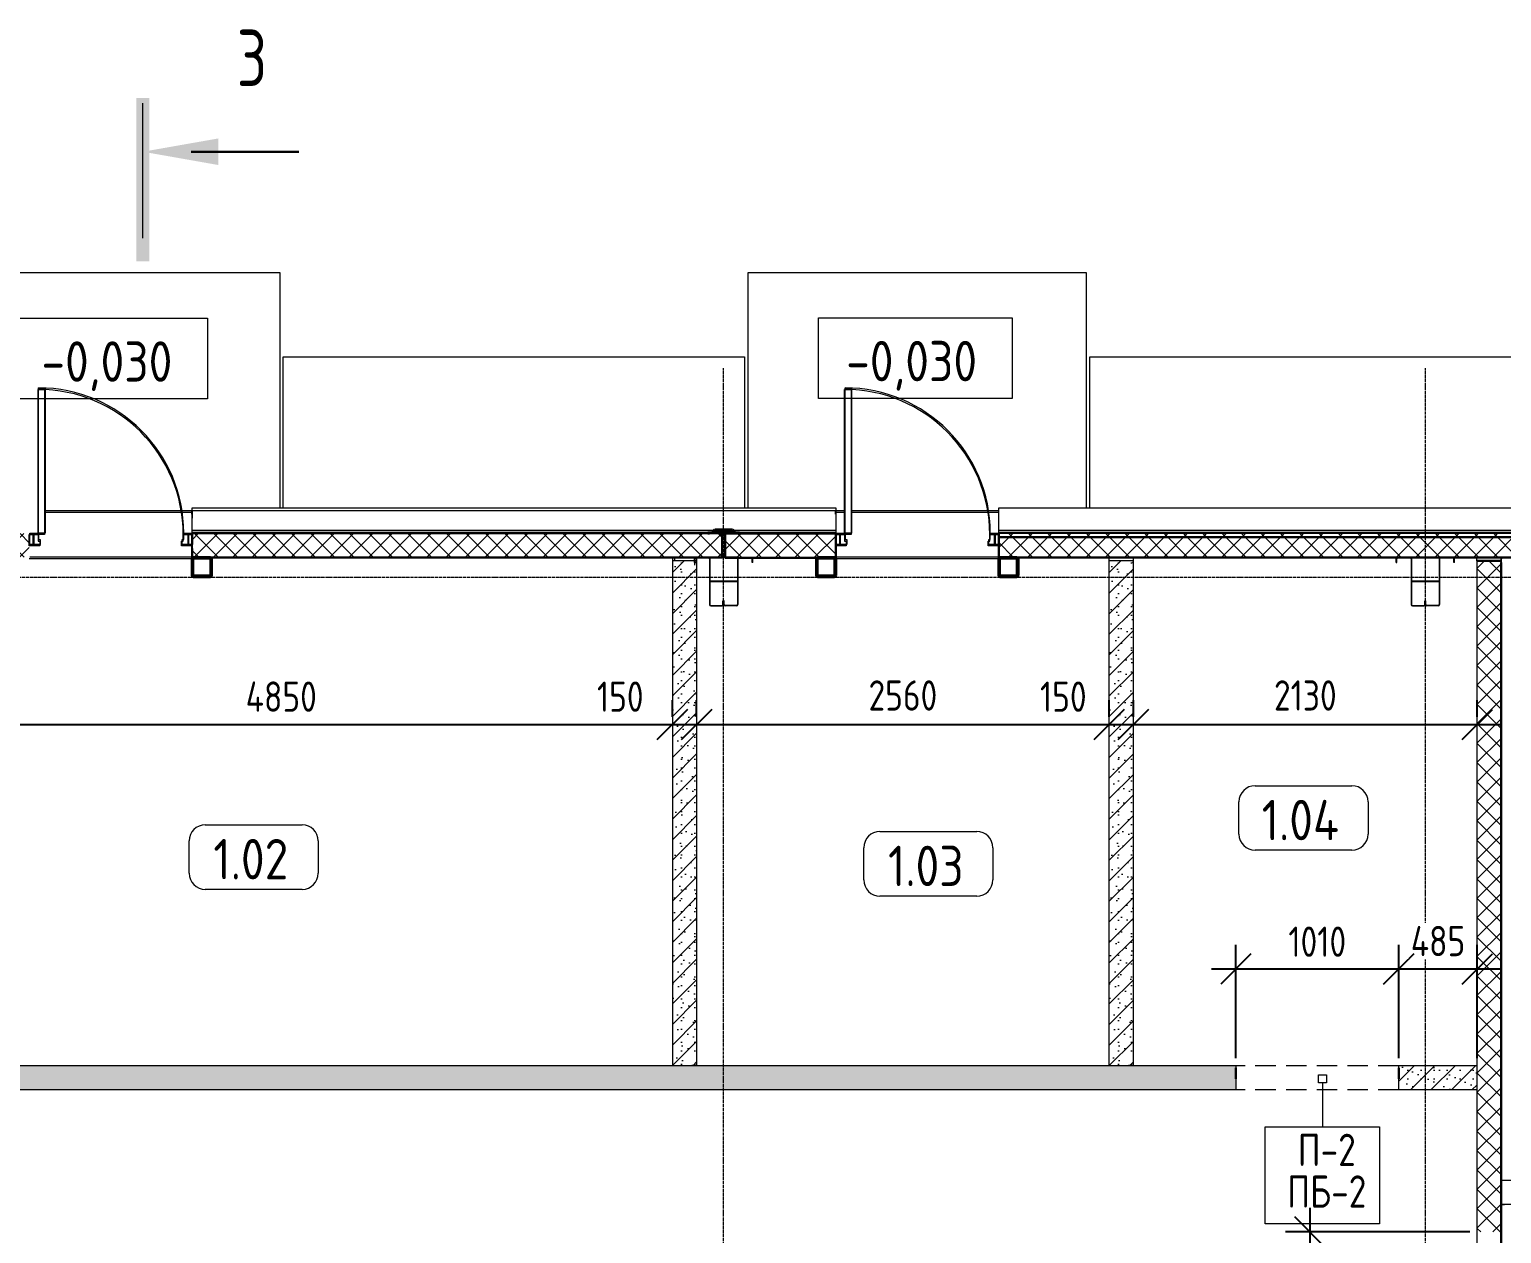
# Model space of a CAD drawing. Header units: millimetres. Extents: x -3689 to 3021565, y -698052 to -604547.
# Drawn here: x 2681793 to 2690919, y -639550 to -632089 of the extents above; entities that cross this region are included whole.
import ezdxf

# ---------------------------------------------------------------- set-up
doc = ezdxf.new("R2010")
doc.units = ezdxf.units.MM
doc.header["$PDMODE"] = 35
for name, pattern in [('_ШПТ__20_т__2_5__Линия сетки', [25, 20, -2.5, 0, -2.5]), ('CENTER', [50.8, 31.75, -6.35, 6.35, -6.35]), ('невидимаяX2', [19.05, 12.7, -6.35])]:
    doc.linetypes.add(name, pattern=pattern)
doc.layers.get('0').update_dxf_attribs({"lineweight": 0})
doc.layers.get('Defpoints').update_dxf_attribs({"color": 4})
for name, color, linetype in [('_1-1_ Внутренние стены', 7, 'Continuous'), ('_4-3_ маркировка на кладочных планах АР', 7, 'Continuous'), ('фундаменты кж', 7, 'Continuous')]:
    doc.layers.add(name, color=color, linetype=linetype)
doc.layers.add('Вспомогательные', color=6, linetype='Continuous', plot=False)
for name, color, linetype, lineweight in [('Высотные отметки', 7, 'Continuous', 9), ('Марки помещений', 7, 'Continuous', 20), ('Обобщенные модели', 7, 'Continuous', 18), ('ОСИ', 251, 'CENTER', 18), ('Перекрытия', 7, 'Continuous', 18), ('Размерные', 45, 'Continuous', 15), ('Размеры', 82, 'Continuous', 9), ('Разрезы', 7, 'Continuous', 9), ('Стены', 7, 'Continuous', 18), ('Стены разрез', 7, 'Continuous', 30), ('Стены штриховка', 7, 'Continuous', 30), ('Типовые аннотации', 7, 'Continuous', 18)]:
    doc.layers.add(name, color=color, linetype=linetype, lineweight=lineweight)
for name, color, linetype, lineweight, true_color in [('Двери', 7, 'Continuous', 9, 0x804000), ('Каркас_Импост', 7, 'Continuous', 9, 0x804000), ('Монтажный зазор', 7, 'Continuous', 9, 0x804000), ('Несущие колонны', 7, 'Continuous', 18, 0x800040), ('Панель', 7, 'Continuous', 9, 0x804000)]:
    doc.layers.add(name, color=color, linetype=linetype, lineweight=lineweight, true_color=true_color)
doc.styles.add('GOST Common_1', font='GOST_Common.ttf', dxfattribs={"width": 0.9, "height": 210})
doc.styles.add('GOST Common_2', font='GOST_Common.ttf', dxfattribs={"width": 0.8, "height": 350})
doc.styles.add('ГОСТ 2.304', font='CS_Gost2304.shx')
doc.styles.add('стиль1', font='isocpeur.ttf')
doc.dimstyles.new('СПДС', dxfattribs={"dimscale": 100, "dimtxt": 2.5, "dimasz": 2.5, "dimexe": 2, "dimexo": 0.625, "dimgap": 1, "dimtad": 1, "dimdec": 0, "dimtxsty": 'ГОСТ 2.304', "dimblk": 'OBLIQUE', "dimblk1": 'OBLIQUE', "dimblk2": 'OBLIQUE', "dimcen": 2.5, "dimdle": 2, "dimadec": 0, "dimazin": 2, "dimtfac": 0.75, "dimtdec": 4, "dimtmove": 1, "dimatfit": 3, "dimfxl": 1, "dimtfill": 1, "dimtolj": 1, "dimarcsym": 1})
pattern_1 = [(45, (2676096.765, -647485.56), (-60.10408, 60.10408), []), (135, (2676096.765, -647485.56), (-60.10408, -60.10408), [])]

# ---------------------------------------------------------------- blocks, each defined once
blk = doc.blocks.new('243_КолоннаНесущая_Труба_ГОСТ 30245-2003 - 120x120x5-V6-_О__L1_0_000_')
at = {"layer": 'Несущие колонны', "color": 7, "lineweight": 40}
for p, q in [((-60, 51), (-60, -51)), ((-55, -51), (-55, 51)), ((51, 60), (-51, 60)), ((-51, 55), (51, 55)), ((55, 51), (55, -51)), ((60, -51), (60, 51)), ((51, -55), (-51, -55)), ((-51, -60), (51, -60))]:
    blk.add_line(p, q, dxfattribs=at)
for centre, radius, start, end in [((-51, 51), 9, 90, 180), ((-51, 51), 4, 90, 180), ((51, 51), 9, 0, 90), ((51, 51), 4, 0, 90), ((-51, -51), 9, 180, 270), ((-51, -51), 4, 180, 270), ((51, -51), 4, 270, 0), ((51, -51), 9, 270, 360)]:
    blk.add_arc(centre, radius, start, end, dxfattribs=at)
blk = doc.blocks.new('190_ФЭ_Цоколь_Типовой - ФЭ-Ц1_140х80-1287199-_О__L1_0_000_')
at = {"layer": 'Обобщенные модели'}
for p, q in [((11705, 12433.1), (33695, 12433.1)), ((11705, 12415), (11705, 12433.1)), ((11705, 12294.9), (11705, 12415)), ((11705, 12294.9), (14945, 12294.9)), ((11705, 12280.6), (11705, 12294.9)), ((11705, 12280.6), (14930.8, 12280.6)), ((11705, 12277.7), (11705, 12280.6)), ((11705, 12277.7), (14902.3, 12277.7)), ((11705, 12275.1), (11705, 12277.7)), ((11705, 12275.1), (14902.1, 12275.1))]:
    blk.add_line(p, q, dxfattribs=at)
blk = doc.blocks.new('190_ФЭ_Цоколь_Типовой - ФЭ-Ц1_140х80-1287549-_О__L1_0_000_')
at = {"layer": 'Обобщенные модели'}
for p, q in [((6705, 12433.1), (10695, 12433.1)), ((6705, 12415), (6705, 12433.1)), ((10695, 12433.1), (10695, 12415)), ((6705, 12294.9), (6705, 12393.7)), ((10695, 12393.7), (10695, 12294.9)), ((6705, 12294.9), (9945, 12294.9)), ((6705, 12280.6), (6705, 12294.9)), ((6705, 12280.6), (9930.8, 12280.6)), ((6705, 12277.7), (6705, 12280.6)), ((6705, 12277.7), (9902.3, 12277.7)), ((6705, 12275.1), (6705, 12277.7)), ((6705, 12275.1), (9902.1, 12275.1)), ((9912, 12275.1), (10088, 12275.1)), ((9929.1, 12277.7), (10070.9, 12277.7)), ((9932, 12280.6), (10068, 12280.6)), ((10055, 12294.9), (10695, 12294.9)), ((10069.2, 12280.6), (10695, 12280.6)), ((10097.7, 12277.7), (10695, 12277.7)), ((10097.9, 12275.1), (10695, 12275.1)), ((10695, 12294.9), (10695, 12280.6)), ((10695, 12280.6), (10695, 12277.7)), ((10695, 12277.7), (10695, 12275.1))]:
    blk.add_line(p, q, dxfattribs=at)
blk = doc.blocks.new('190_ФЭ_Стена_Стык вертикальный - ФЭ-C1_110-V12-_О__L1_0_000_')
at = {"layer": 'Обобщенные модели', "lineweight": 9}
h = blk.add_hatch(dxfattribs=at)
h.set_pattern_fill('FP_7', color=256, style=0, pattern_type=2)
h.set_pattern_definition([(45, (0, 0), (-106.066, 106.066), [])])
h.paths.add_polyline_path([(10097, 12277), (10098, 12278), (10072, 12278), (10055, 12295), (9945, 12295), (9928, 12278), (9928.4, 12277), (9945.4, 12294), (10054.6, 12294), (10071.6, 12277)], flags=0)
at = {"layer": 'Обобщенные модели', "lineweight": 40}
for p, q in [((9928, 12278), (9902, 12278)), ((9902, 12278), (9902, 12275)), ((9902, 12275), (9912, 12275)), ((9903, 12276), (9903, 12277)), ((9903, 12277), (9928.4, 12277)), ((9912, 12276), (9903, 12276)), ((9912, 12275), (9912, 12276)), ((9945, 12295), (9928, 12278)), ((9928.4, 12277), (9945.4, 12294)), ((10055, 12295), (9945, 12295)), ((9945.4, 12294), (10054.6, 12294)), ((10054.6, 12294), (10071.6, 12277)), ((10072, 12278), (10055, 12295)), ((10071.6, 12277), (10097, 12277)), ((10098, 12278), (10072, 12278)), ((10097, 12276), (10088, 12276)), ((10088, 12276), (10088, 12275)), ((10088, 12275), (10098, 12275)), ((10097, 12277), (10097, 12276)), ((10098, 12275), (10098, 12278))]:
    blk.add_line(p, q, dxfattribs=at)
blk = doc.blocks.new('Разрез - Номер вида сзади_3_5 мм-64069-_О__L1_0_000_')
at = {"layer": 'Разрезы'}
for points in [[(9.798, 0.404), (9.798, -0.394), (-0.333, -0.394), (-0.333, 0.404)], [(2.176, -4.675), (3, 0), (3.824, -4.675)]]:
    blk.add_hatch(color=256, dxfattribs=at).paths.add_polyline_path(points, flags=0)
at = {"layer": 'Разрезы', "lineweight": 30}
blk.add_line((3, -3), (3, -9.663), dxfattribs=at)
blk = doc.blocks.new('050_Марка_Помещение_ОдноЗначение - Номер в прямоугольнике-676399-_О__L1_0_000_')
at = {"layer": 'Типовые аннотации', "lineweight": 9}
for p, q in [((-3, 2), (3, 2)), ((-4, -1), (-4, 1)), ((4, 1), (4, -1)), ((3, -2), (-3, -2))]:
    blk.add_line(p, q, dxfattribs=at)
for centre, start, end in [((-3, 1), 90, 180), ((3, 1), 360, 90), ((-3, -1), 180, 270), ((3, -1), 270, 0)]:
    blk.add_arc(centre, 1, start, end, dxfattribs=at)
blk = doc.blocks.new('Высотные отметки - Рамка-5093-_О__L1_0_000_')
at = {"layer": 'Типовые аннотации', "lineweight": 9}
for p, q in [((-6, 0), (-6, 5)), ((-6, 5), (6, 5)), ((6, 5), (6, 0)), ((6, 0), (-6, 0))]:
    blk.add_line(p, q, dxfattribs=at)
blk = doc.blocks.new('к3')
at = {"color": 0, "linetype": 'ByBlock', "lineweight": -2, "ltscale": 200}
for p, q in [((4147417.8, 542805.7), (4147417.8, 542828.2)), ((4147420.8, 542805.7), (4147420.8, 542828.2)), ((4147425.8, 542836.2), (4147504.8, 542836.2)), ((4147425.8, 542833.2), (4147504.8, 542833.2)), ((4147509.8, 542828.2), (4147509.8, 542544.2)), ((4147512.8, 542828.2), (4147512.8, 542544.2)), ((4147682.8, 542828.2), (4147682.8, 542544.2)), ((4147685.8, 542828.2), (4147685.8, 542544.2)), ((4147769.8, 542836.2), (4147690.8, 542836.2)), ((4147769.8, 542833.2), (4147690.8, 542833.2)), ((4147774.8, 542805.7), (4147774.8, 542828.2)), ((4147777.8, 542805.7), (4147777.8, 542828.2)), ((4147417.8, 542805.7), (4147420.8, 542805.7)), ((4147777.8, 542805.7), (4147774.8, 542805.7)), ((4147517.8, 542539.2), (4147588.8, 542539.2)), ((4147593.8, 542544.2), (4147593.8, 542566.7)), ((4147593.8, 542566.7), (4147596.8, 542566.7)), ((4147596.8, 542544.2), (4147596.8, 542566.7)), ((4147598.8, 542544.2), (4147598.8, 542566.7)), ((4147601.8, 542566.7), (4147598.8, 542566.7)), ((4147601.8, 542544.2), (4147601.8, 542566.7)), ((4147677.8, 542539.2), (4147606.8, 542539.2)), ((4147517.8, 542536.2), (4147588.8, 542536.2)), ((4147677.8, 542536.2), (4147606.8, 542536.2))]:
    blk.add_line(p, q, dxfattribs=at)
for centre, radius, start, end in [((4147425.8, 542828.2), 8, 90, 180), ((4147425.8, 542828.2), 5, 90, 180), ((4147504.8, 542828.2), 8, 0, 90), ((4147504.8, 542828.2), 5, 0, 90), ((4147690.8, 542828.2), 8, 90, 180), ((4147690.8, 542828.2), 5, 90, 180), ((4147769.8, 542828.2), 8, 0, 90), ((4147769.8, 542828.2), 5, 0, 90), ((4147517.8, 542544.2), 8, 180, 270), ((4147517.8, 542544.2), 5, 180, 270), ((4147588.8, 542544.2), 8, 270, 0), ((4147588.8, 542544.2), 5, 270, 0), ((4147606.8, 542544.2), 8, 180, 270), ((4147606.8, 542544.2), 5, 180, 270), ((4147677.8, 542544.2), 5, 270, 0), ((4147677.8, 542544.2), 8, 270, 0)]:
    blk.add_arc(centre, radius, start, end, dxfattribs=at)
at = {"layer": 'Вспомогательные', "color": 0, "ltscale": 10}
for p, q in [((4147690.3, 542836.2), (4147505.3, 542836.2)), ((4147682.8, 542686.2), (4147512.8, 542686.2))]:
    blk.add_line(p, q, dxfattribs=at)
blk = doc.blocks.new('к1')
at = {"color": 0, "linetype": 'ByBlock', "lineweight": -2, "ltscale": 200}
for p, q in [((4142417.8, 542805.7), (4142417.8, 542828.2)), ((4142420.8, 542805.7), (4142420.8, 542828.2)), ((4142425.8, 542836.2), (4142504.8, 542836.2)), ((4142425.8, 542833.2), (4142504.8, 542833.2)), ((4142509.8, 542828.2), (4142509.8, 542544.2)), ((4142512.8, 542828.2), (4142512.8, 542544.2)), ((4142682.8, 542828.2), (4142682.8, 542544.2)), ((4142685.8, 542828.2), (4142685.8, 542544.2)), ((4142769.8, 542836.2), (4142690.8, 542836.2)), ((4142769.8, 542833.2), (4142690.8, 542833.2)), ((4142774.8, 542805.7), (4142774.8, 542828.2)), ((4142777.8, 542805.7), (4142777.8, 542828.2)), ((4142417.8, 542805.7), (4142420.8, 542805.7)), ((4142777.8, 542805.7), (4142774.8, 542805.7)), ((4142517.8, 542539.2), (4142588.8, 542539.2)), ((4142593.8, 542544.2), (4142593.8, 542566.7)), ((4142593.8, 542566.7), (4142596.8, 542566.7)), ((4142596.8, 542544.2), (4142596.8, 542566.7)), ((4142598.8, 542544.2), (4142598.8, 542566.7)), ((4142601.8, 542566.7), (4142598.8, 542566.7)), ((4142601.8, 542544.2), (4142601.8, 542566.7)), ((4142677.8, 542539.2), (4142606.8, 542539.2)), ((4142517.8, 542536.2), (4142588.8, 542536.2)), ((4142677.8, 542536.2), (4142606.8, 542536.2))]:
    blk.add_line(p, q, dxfattribs=at)
for centre, radius, start, end in [((4142425.8, 542828.2), 8, 90, 180), ((4142425.8, 542828.2), 5, 90, 180), ((4142504.8, 542828.2), 8, 0, 90), ((4142504.8, 542828.2), 5, 0, 90), ((4142690.8, 542828.2), 8, 90, 180), ((4142690.8, 542828.2), 5, 90, 180), ((4142769.8, 542828.2), 8, 0, 90), ((4142769.8, 542828.2), 5, 0, 90), ((4142517.8, 542544.2), 8, 180, 270), ((4142517.8, 542544.2), 5, 180, 270), ((4142588.8, 542544.2), 8, 270, 0), ((4142588.8, 542544.2), 5, 270, 0), ((4142606.8, 542544.2), 8, 180, 270), ((4142606.8, 542544.2), 5, 180, 270), ((4142677.8, 542544.2), 5, 270, 0), ((4142677.8, 542544.2), 8, 270, 0)]:
    blk.add_arc(centre, radius, start, end, dxfattribs=at)
at = {"layer": 'Вспомогательные', "color": 0, "ltscale": 10}
for p, q in [((4142690.3, 542836.2), (4142505.3, 542836.2)), ((4142682.8, 542686.2), (4142512.8, 542686.2))]:
    blk.add_line(p, q, dxfattribs=at)
blk = doc.blocks.new('101_Дверь_Однопольная_Стальная_Высота_Полотна_ГОСТ 31173-2016 - ДСН_Оп_2080-960_Г_Пр_Прг_Псп-1348100-_О__L1_0_000_')
at = {"layer": 'Каркас_Импост', "color": 7}
for p, q in [((-480, 75), (-450, 75)), ((-480, 5), (-480, 75)), ((-440, 5), (-480, 5)), ((-450, 75), (-450, 35)), ((-450, 35), (-440, 35)), ((-440, 35), (-440, 5)), ((440, 35), (450, 35)), ((440, 5), (440, 35)), ((480, 5), (440, 5)), ((450, 75), (480, 75)), ((450, 35), (450, 75)), ((480, 75), (480, 5))]:
    blk.add_line(p, q, dxfattribs=at)
at = {"layer": 'Монтажный зазор', "color": 7}
for p, q in [((-505, 75), (-480, 75)), ((-505, 5), (-505, 75)), ((-480, 5), (-505, 5)), ((-480, 75), (-480, 5)), ((480, 75), (505, 75)), ((480, 5), (480, 75)), ((505, 5), (480, 5)), ((505, 75), (505, 5))]:
    blk.add_line(p, q, dxfattribs=at)
at = {"layer": 'Панель', "color": 7, "lineweight": 18}
for p, q in [((-450, 75), (-450, 975)), ((-450, 975), (-410, 975)), ((-410, 975), (-410, 75)), ((-410, 75), (-450, 75))]:
    blk.add_line(p, q, dxfattribs=at)
at = {"layer": 'Панель', "color": 7}
blk.add_arc((-450, 75), 900, 0, 90, dxfattribs=at)
blk = doc.blocks.new('_Oblique')
at = {"color": 0, "linetype": 'ByBlock', "lineweight": -2}
blk.add_line((-0.5, -0.5), (0.5, 0.5), dxfattribs=at)
blk = doc.blocks.new('*D376')
at = {"layer": 'Defpoints', "color": 0, "ltscale": 75, "transparency": 16777216}
for p in [(2680929.3, -636396), (2685779.3, -636396), (2685779.3, -636396)]:
    blk.add_point(p, dxfattribs=at)
at = {"layer": 'Размеры', "color": 0, "lineweight": -2, "ltscale": 75, "transparency": 16777216}
for p, q in [((2680929.3, -636349.1), (2680929.3, -636246)), ((2685779.3, -636349.1), (2685779.3, -636246)), ((2680779.3, -636396), (2685929.3, -636396))]:
    blk.add_line(p, q, dxfattribs=at)
at = {"layer": 'Размеры', "color": 0, "lineweight": -2, "ltscale": 75, "transparency": 16777216, "xscale": 187.5, "yscale": 187.5, "zscale": 187.5, "rotation": 180}
blk.add_blockref('_Oblique', (2680929.3, -636396), dxfattribs=at)
at = {"layer": 'Размеры', "color": 0, "lineweight": -2, "ltscale": 75, "transparency": 16777216, "xscale": 187.5, "yscale": 187.5, "zscale": 187.5}
blk.add_blockref('_Oblique', (2685779.3, -636396), dxfattribs=at)
at = {"layer": 'Размеры', "color": 0, "ltscale": 75, "transparency": 16777216, "insert": (2683354.3, -636223.3), "char_height": 187.5, "attachment_point": 5, "style": 'ГОСТ 2.304', "bg_fill": 3, "box_fill_scale": 1.1, "bg_fill_color": 256, "bg_fill_true_color": 13158600, "bg_fill_transparency": 0}
blk.add_mtext('\\A1;4850', dxfattribs=at)
blk = doc.blocks.new('*D377')
at = {"layer": 'Defpoints', "color": 0, "ltscale": 75, "transparency": 16777216}
for p in [(2685779.3, -636396), (2685929.3, -636396), (2685929.3, -636396)]:
    blk.add_point(p, dxfattribs=at)
at = {"layer": 'Размеры', "color": 0, "lineweight": -2, "ltscale": 75, "transparency": 16777216}
for p, q in [((2685779.3, -636349.1), (2685779.3, -636246)), ((2685929.3, -636349.1), (2685929.3, -636246)), ((2685629.3, -636396), (2686079.3, -636396))]:
    blk.add_line(p, q, dxfattribs=at)
at = {"layer": 'Размеры', "color": 0, "lineweight": -2, "ltscale": 75, "transparency": 16777216, "xscale": 187.5, "yscale": 187.5, "zscale": 187.5, "rotation": 180}
blk.add_blockref('_Oblique', (2685779.3, -636396), dxfattribs=at)
at = {"layer": 'Размеры', "color": 0, "lineweight": -2, "ltscale": 75, "transparency": 16777216, "xscale": 187.5, "yscale": 187.5, "zscale": 187.5}
blk.add_blockref('_Oblique', (2685929.3, -636396), dxfattribs=at)
at = {"layer": 'Размеры', "color": 0, "ltscale": 75, "transparency": 16777216, "insert": (2685455.9, -636223.3), "char_height": 187.5, "attachment_point": 5, "style": 'ГОСТ 2.304', "bg_fill": 3, "box_fill_scale": 1.1, "bg_fill_color": 256, "bg_fill_true_color": 13158600, "bg_fill_transparency": 0}
blk.add_mtext('\\A1;150', dxfattribs=at)
blk = doc.blocks.new('*D378')
at = {"layer": 'Defpoints', "color": 0, "ltscale": 75, "transparency": 16777216}
for p in [(2685929.3, -636396), (2688486.8, -636396), (2688486.8, -636396)]:
    blk.add_point(p, dxfattribs=at)
at = {"layer": 'Размеры', "color": 0, "lineweight": -2, "ltscale": 75, "transparency": 16777216}
for p, q in [((2685929.3, -636349.1), (2685929.3, -636246)), ((2688486.8, -636349.1), (2688486.8, -636246)), ((2685779.3, -636396), (2688636.8, -636396))]:
    blk.add_line(p, q, dxfattribs=at)
at = {"layer": 'Размеры', "color": 0, "lineweight": -2, "ltscale": 75, "transparency": 16777216, "xscale": 187.5, "yscale": 187.5, "zscale": 187.5, "rotation": 180}
blk.add_blockref('_Oblique', (2685929.3, -636396), dxfattribs=at)
at = {"layer": 'Размеры', "color": 0, "lineweight": -2, "ltscale": 75, "transparency": 16777216, "xscale": 187.5, "yscale": 187.5, "zscale": 187.5}
blk.add_blockref('_Oblique', (2688486.8, -636396), dxfattribs=at)
at = {"layer": 'Размеры', "color": 0, "ltscale": 75, "transparency": 16777216, "insert": (2687208, -636216.1), "char_height": 187.5, "attachment_point": 5, "style": 'ГОСТ 2.304', "bg_fill": 3, "box_fill_scale": 1.1, "bg_fill_color": 256, "bg_fill_true_color": 13158600, "bg_fill_transparency": 0}
blk.add_mtext('\\A1;2560', dxfattribs=at)
blk = doc.blocks.new('*D379')
at = {"layer": 'Defpoints', "color": 0, "ltscale": 75, "transparency": 16777216}
for p in [(2688486.8, -636396), (2688636.8, -636396), (2688636.8, -636396)]:
    blk.add_point(p, dxfattribs=at)
at = {"layer": 'Размеры', "color": 0, "lineweight": -2, "ltscale": 75, "transparency": 16777216}
for p, q in [((2688486.8, -636349.1), (2688486.8, -636246)), ((2688636.8, -636349.1), (2688636.8, -636246)), ((2688336.8, -636396), (2688786.8, -636396))]:
    blk.add_line(p, q, dxfattribs=at)
at = {"layer": 'Размеры', "color": 0, "lineweight": -2, "ltscale": 75, "transparency": 16777216, "xscale": 187.5, "yscale": 187.5, "zscale": 187.5}
blk.add_blockref('_Oblique', (2688636.8, -636396), dxfattribs=at)
at = {"layer": 'Размеры', "color": 0, "ltscale": 75, "transparency": 16777216, "insert": (2688202.4, -636223.3), "char_height": 187.5, "attachment_point": 5, "style": 'ГОСТ 2.304', "bg_fill": 3, "box_fill_scale": 1.1, "bg_fill_color": 256, "bg_fill_true_color": 13158600, "bg_fill_transparency": 0}
blk.add_mtext('\\A1;150', dxfattribs=at)
at = {"layer": 'Размеры', "color": 0, "lineweight": -2, "ltscale": 75, "transparency": 16777216, "xscale": 187.5, "yscale": 187.5, "zscale": 187.5, "rotation": 180}
blk.add_blockref('_Oblique', (2688486.8, -636396), dxfattribs=at)
blk = doc.blocks.new('*D380')
at = {"layer": 'Defpoints', "color": 0, "ltscale": 75, "transparency": 16777216}
for p in [(2688636.8, -636396), (2690768.8, -636396), (2690768.8, -636396)]:
    blk.add_point(p, dxfattribs=at)
at = {"layer": 'Размеры', "color": 0, "lineweight": -2, "ltscale": 75, "transparency": 16777216}
for p, q in [((2688636.8, -636349.1), (2688636.8, -636246)), ((2690768.8, -636349.1), (2690768.8, -636246)), ((2688486.8, -636396), (2690918.8, -636396))]:
    blk.add_line(p, q, dxfattribs=at)
at = {"layer": 'Размеры', "color": 0, "lineweight": -2, "ltscale": 75, "transparency": 16777216, "xscale": 187.5, "yscale": 187.5, "zscale": 187.5, "rotation": 180}
blk.add_blockref('_Oblique', (2688636.8, -636396), dxfattribs=at)
at = {"layer": 'Размеры', "color": 0, "lineweight": -2, "ltscale": 75, "transparency": 16777216, "xscale": 187.5, "yscale": 187.5, "zscale": 187.5}
blk.add_blockref('_Oblique', (2690768.8, -636396), dxfattribs=at)
at = {"layer": 'Размеры', "color": 0, "ltscale": 75, "transparency": 16777216, "insert": (2689702.8, -636216.1), "char_height": 187.5, "attachment_point": 5, "style": 'ГОСТ 2.304', "bg_fill": 3, "box_fill_scale": 1.1, "bg_fill_color": 256, "bg_fill_true_color": 13158600, "bg_fill_transparency": 0}
blk.add_mtext('\\A1;2130', dxfattribs=at)
blk = doc.blocks.new('*D383')
at = {"layer": 'Defpoints', "color": 0, "ltscale": 75, "transparency": 16777216}
for p in [(2690281.8, -637910.4), (2689271.8, -638510.6), (2690281.8, -638510.6)]:
    blk.add_point(p, dxfattribs=at)
at = {"layer": 'Размеры', "color": 0, "lineweight": -2, "ltscale": 75, "transparency": 16777216}
for p, q in [((2689271.8, -638463.7), (2689271.8, -637760.4)), ((2690281.8, -638463.7), (2690281.8, -637760.4)), ((2689121.8, -637910.4), (2690431.8, -637910.4))]:
    blk.add_line(p, q, dxfattribs=at)
at = {"layer": 'Размеры', "color": 0, "lineweight": -2, "ltscale": 75, "transparency": 16777216, "xscale": 187.5, "yscale": 187.5, "zscale": 187.5, "rotation": 180}
blk.add_blockref('_Oblique', (2689271.8, -637910.4), dxfattribs=at)
at = {"layer": 'Размеры', "color": 0, "lineweight": -2, "ltscale": 75, "transparency": 16777216, "xscale": 187.5, "yscale": 187.5, "zscale": 187.5}
blk.add_blockref('_Oblique', (2690281.8, -637910.4), dxfattribs=at)
at = {"layer": 'Размеры', "color": 0, "ltscale": 75, "transparency": 16777216, "insert": (2689776.8, -637741.7), "char_height": 187.5, "attachment_point": 5, "style": 'ГОСТ 2.304', "bg_fill": 3, "box_fill_scale": 1.1, "bg_fill_color": 256, "bg_fill_true_color": 13158600, "bg_fill_transparency": 0}
blk.add_mtext('\\A1;1010', dxfattribs=at)
blk = doc.blocks.new('*D384')
at = {"layer": 'Defpoints', "color": 0, "ltscale": 75, "transparency": 16777216}
for p in [(2690768.8, -637910.4), (2690281.8, -638510.6), (2690768.8, -638510.6)]:
    blk.add_point(p, dxfattribs=at)
at = {"layer": 'Размеры', "color": 0, "lineweight": -2, "ltscale": 75, "transparency": 16777216}
for p, q in [((2690281.8, -638463.7), (2690281.8, -637760.4)), ((2690768.8, -638463.7), (2690768.8, -637760.4)), ((2690131.8, -637910.4), (2690918.8, -637910.4))]:
    blk.add_line(p, q, dxfattribs=at)
at = {"layer": 'Размеры', "color": 0, "ltscale": 75, "transparency": 16777216, "insert": (2690525.3, -637737.8), "char_height": 187.5, "attachment_point": 5, "style": 'ГОСТ 2.304', "bg_fill": 3, "box_fill_scale": 1.1, "bg_fill_color": 256, "bg_fill_true_color": 13158600, "bg_fill_transparency": 0}
blk.add_mtext('\\A1;485', dxfattribs=at)
at = {"layer": 'Размеры', "color": 0, "lineweight": -2, "ltscale": 75, "transparency": 16777216, "xscale": 187.5, "yscale": 187.5, "zscale": 187.5, "rotation": 180}
blk.add_blockref('_Oblique', (2690281.8, -637910.4), dxfattribs=at)
at = {"layer": 'Размеры', "color": 0, "lineweight": -2, "ltscale": 75, "transparency": 16777216, "xscale": 187.5, "yscale": 187.5, "zscale": 187.5}
blk.add_blockref('_Oblique', (2690768.8, -637910.4), dxfattribs=at)
blk = doc.blocks.new('*D432')
at = {"layer": 'Defpoints', "color": 0, "ltscale": 75, "transparency": 16777216}
for p in [(2690768.8, -639540.3), (2689730.7, -640850.3), (2690769.8, -640850.3)]:
    blk.add_point(p, dxfattribs=at)
at = {"layer": 'Размеры', "color": 0, "lineweight": -2, "ltscale": 75, "transparency": 16777216}
for p, q in [((2689730.7, -639390.3), (2689730.7, -641000.3)), ((2690721.9, -639540.3), (2689580.7, -639540.3)), ((2690722.9, -640850.3), (2689580.7, -640850.3))]:
    blk.add_line(p, q, dxfattribs=at)
at = {"layer": 'Размеры', "color": 0, "lineweight": -2, "ltscale": 75, "transparency": 16777216, "xscale": 187.5, "yscale": 187.5, "zscale": 187.5}
for p, rotation in [((2689730.7, -639540.3), 90), ((2689730.7, -640850.3), 270)]:
    blk.add_blockref('_Oblique', p, dxfattribs=dict(at, rotation=rotation))
at = {"layer": 'Размеры', "color": 0, "ltscale": 75, "transparency": 16777216, "insert": (2689558.1, -640195.3), "char_height": 187.5, "attachment_point": 5, "rotation": 90, "style": 'ГОСТ 2.304', "bg_fill": 3, "box_fill_scale": 1.1, "bg_fill_color": 256, "bg_fill_true_color": 13158600, "bg_fill_transparency": 0}
blk.add_mtext('\\A1;1310', dxfattribs=at)

msp = doc.modelspace()

# ---------------------------------------------------------------- hatches: boundary and pattern name
at = {"layer": 'Стены штриховка', "lineweight": 9}
h = msp.add_hatch(dxfattribs=at)
h.set_pattern_fill('FP_5', color=256, style=0, pattern_type=2)
h.set_pattern_definition(pattern_1)
h.paths.add_polyline_path([(2686086.7647, -635358.5597), (2686086.7647, -635212.5597), (2682801.7647, -635212.5597), (2682801.7647, -635358.5597), (2685376.8814, -635358.5597)], flags=0)
h.paths.add_polyline_path([(2681791.7647, -635358.5597), (2681791.7647, -635212.5597), (2681106.7647, -635212.5597), (2681106.7647, -635358.5597), (2681241.5117, -635358.5597)], flags=0)
h = msp.add_hatch(dxfattribs=at)
h.set_pattern_fill('FP_5', color=256, style=0, pattern_type=2)
h.set_pattern_definition(pattern_1)
h.paths.add_polyline_path([(2691086.7647, -635358.5597), (2691086.7647, -635212.5597), (2687801.7647, -635212.5597), (2687801.7647, -635358.5597), (2690752.8619, -635358.5597)], flags=0)
h.paths.add_polyline_path([(2686617.4923, -635358.5597), (2686791.7647, -635358.5597), (2686791.7647, -635212.5597), (2686106.7647, -635212.5597), (2686106.7647, -635358.5597), (2686203.9553, -635358.5597)], flags=0)
h = msp.add_hatch(dxfattribs=at)
h.set_pattern_fill('FP_5', color=256, style=0, pattern_type=2)
h.set_pattern_definition([(45, (2676041.765, -647510.56), (-60.10408, 60.10408), []), (135, (2676041.765, -647510.56), (-60.10408, -60.10408), [])])
h.paths.add_polyline_path([(2690768.7647, -641500.5597), (2690914.7647, -641500.5597), (2690914.7647, -640970.5597), (2690768.7647, -640970.5597), (2690768.7647, -641330.2923)])
h.paths.add_polyline_path([(2690914.7647, -635382.5597), (2690768.7647, -635382.5597), (2690768.7647, -639540.3271), (2690846.4863, -639539.3091), (2690916.7647, -639540.3271)])

# ---------------------------------------------------------------- linework, layer by layer
for p, q in [((2682801.7647, -635212.5597), (2682801.7647, -635210.5597)), ((2685779.2647, -635358.5597), (2685779.2647, -638510.5597)), ((2685929.2647, -635382.5597), (2685779.2647, -635382.5597)), ((2685916.7647, -635382.5597), (2685854.2647, -635382.5597)), ((2685929.2647, -635358.5597), (2685929.2647, -638510.5597)), ((2688486.7647, -638510.5597), (2688486.7647, -635360.5597)), ((2688636.7647, -635382.5597), (2688486.7647, -635382.5597)), ((2688636.7647, -638510.5597), (2688636.7647, -635360.5597)), ((2690531.7647, -635510.5597), (2690446.7647, -635510.5597)), ((2689271.7647, -638510.5597), (2689271.7647, -638660.5597)), ((2690281.7647, -638660.5597), (2690281.7647, -638510.5597)), ((2689271.7647, -638660.5597), (2675916.7647, -638660.5597)), ((2690768.7647, -638660.5597), (2690281.7647, -638660.5597)), ((2690916.7647, -639370.3271), (2690936.7647, -639370.3271))]:
    msp.add_line(p, q)
at = {"layer": '_4-3_ маркировка на кладочных планах АР', "color": 94, "linetype": 'Continuous', "lineweight": 0}
for p, q in [((2689783.5544, -638616.172), (2689783.5544, -638566.172)), ((2689783.5544, -638566.172), (2689833.5544, -638566.172)), ((2689833.5544, -638616.172), (2689783.5544, -638616.172)), ((2689808.5544, -638616.172), (2689808.5544, -638889.8188)), ((2689833.5544, -638566.172), (2689833.5544, -638616.172)), ((2689453.8746, -638889.8188), (2690163.2341, -638889.8188)), ((2689453.8746, -639489.8188), (2689453.8746, -638889.8188)), ((2690163.2341, -638889.8188), (2690163.2341, -639489.8188)), ((2690163.2341, -639489.8188), (2689453.8746, -639489.8188))]:
    msp.add_line(p, q, dxfattribs=at)
at = {"layer": 'ОСИ', "linetype": '_ШПТ__20_т__2_5__Линия сетки'}
for p, q in [((2686096.7647, -651518.5254), (2686096.7647, -634187.5211)), ((2690446.7647, -651518.5254), (2690446.7647, -634187.5211)), ((2671454.2388, -635483.2238), (2722843.4447, -635483.2238))]:
    msp.add_line(p, q, dxfattribs=at)
at = {"layer": 'Перекрытия'}
for p, q in [((2683346.7647, -633597.5597), (2681246.7647, -633597.5597)), ((2683346.7647, -635052.4176), (2683346.7647, -633597.5597)), ((2688346.7647, -633597.5597), (2686246.7647, -633597.5597)), ((2686246.7647, -633597.5597), (2686246.7647, -635052.4176)), ((2688346.7647, -635052.4176), (2688346.7647, -633597.5597)), ((2683366.7647, -634117.5597), (2686226.7647, -634117.5597)), ((2683366.7647, -635052.4176), (2683366.7647, -634117.5597)), ((2686226.7647, -634117.5597), (2686226.7647, -635052.4176)), ((2688366.7647, -634117.5597), (2709226.7647, -634117.5597)), ((2688366.7647, -635052.4176), (2688366.7647, -634117.5597)), ((2681889.8646, -635069.8977), (2682804.8646, -635069.8977)), ((2686791.7647, -635070.5597), (2686846.7647, -635070.5597)), ((2686794.8646, -635069.8977), (2686849.8646, -635069.8977)), ((2686889.8646, -635069.8977), (2687804.8646, -635069.8977)), ((2681886.7647, -635079.5597), (2682801.7647, -635079.5597)), ((2686791.7647, -635079.5597), (2686846.7647, -635079.5597)), ((2686886.7647, -635079.5597), (2687801.7647, -635079.5597)), ((2682801.7647, -635369.5597), (2681791.7647, -635369.5597)), ((2682804.8646, -635359.8977), (2681794.8646, -635359.8977)), ((2685791.7647, -635360.5597), (2685791.7647, -635382.5597)), ((2685916.7647, -635385.5597), (2685916.7647, -635407.5597)), ((2686106.7647, -635362.5597), (2686086.7647, -635362.5597)), ((2687801.7647, -635369.5597), (2686791.7647, -635369.5597)), ((2687804.8646, -635359.8977), (2686794.8646, -635359.8977)), ((2690766.7647, -635382.5597), (2690766.7647, -635360.5597))]:
    msp.add_line(p, q, dxfattribs=at)
at = {"layer": 'Разрезы'}
msp.add_line((2682496.7647, -633381.611), (2682496.7647, -632546.7092), dxfattribs=at)
at = {"layer": 'Стены'}
for p, q in [((2682801.7647, -635070.5597), (2686791.7647, -635070.5597)), ((2682801.7647, -635095.5597), (2682801.7647, -635116.8195)), ((2686791.7647, -635095.5597), (2686791.7647, -635116.8195)), ((2686106.7647, -635212.5597), (2686086.7647, -635212.5597)), ((2689271.7647, -638510.5597), (2675936.7647, -638510.5597)), ((2690768.7647, -638510.5597), (2690281.7647, -638510.5597))]:
    msp.add_line(p, q, dxfattribs=at)
at = {"layer": 'Стены', "linetype": 'невидимаяX2', "ltscale": 10}
for p, q in [((2690281.7647, -638510.5597), (2689271.7647, -638510.5597)), ((2690281.7647, -638660.5597), (2689271.7647, -638660.5597))]:
    msp.add_line(p, q, dxfattribs=at)
at = {"layer": 'Стены', "lineweight": 18}
for p, q in [((2693516.7647, -639220.5597), (2690916.7647, -639220.5597)), ((2693516.7647, -639370.3271), (2690916.7647, -639370.3271))]:
    msp.add_line(p, q, dxfattribs=at)
at = {"layer": 'Стены разрез'}
for p, q in [((2686086.7647, -635210.5597), (2682801.7647, -635210.5597)), ((2686086.7647, -635362.5597), (2686086.7647, -635212.5597)), ((2686791.7647, -635212.5597), (2686106.7647, -635212.5597)), ((2686106.7647, -635212.5597), (2686106.7647, -635362.5597)), ((2686791.7647, -635385.5597), (2686791.7647, -635210.4884)), ((2687801.7647, -635210.4884), (2687801.7647, -635385.5597)), ((2691086.7647, -635235.5597), (2687801.7647, -635235.5597)), ((2682801.7647, -635305.5597), (2682801.7647, -635385.5597)), ((2682801.7647, -635385.5597), (2682810.7647, -635385.5597)), ((2682912.7647, -635360.5597), (2686086.7647, -635360.5597)), ((2686106.7647, -635362.5597), (2686680.7647, -635362.5597)), ((2687801.7647, -635385.5597), (2687810.7647, -635385.5597)), ((2687912.7647, -635360.5597), (2691086.7647, -635360.5597)), ((2690916.7647, -635382.5597), (2690766.7647, -635382.5597)), ((2690916.7647, -640850.3271), (2690916.7647, -635391.0597)), ((2689271.7647, -638590.5597), (2689271.7647, -638523.0597)), ((2690281.7647, -638523.0597), (2690281.7647, -638590.5597))]:
    msp.add_line(p, q, dxfattribs=at)
at = {"layer": 'Стены штриховка', "lineweight": 9}
for p, q in [((2686086.7647, -635212.5597), (2682801.7647, -635212.5597)), ((2686791.7647, -635214.5597), (2686106.7647, -635214.5597)), ((2691086.7647, -635237.5597), (2687801.7647, -635237.5597)), ((2686086.7647, -635358.5597), (2682801.7647, -635358.5597)), ((2686791.7647, -635360.5597), (2686106.7647, -635360.5597)), ((2691086.7647, -635358.5597), (2687801.7647, -635358.5597)), ((2690768.7647, -640970.5597), (2690768.7647, -635382.5597))]:
    msp.add_line(p, q, dxfattribs=at)
at = {"layer": 'фундаменты кж'}
for p, q in [((2682801.7647, -635091.8195), (2682801.7647, -635070.5597)), ((2686791.7647, -635091.8195), (2686791.7647, -635070.5597)), ((2682801.7647, -635305.5597), (2682801.7647, -635212.5597))]:
    msp.add_line(p, q, dxfattribs=at)

# ---------------------------------------------------------------- block references
at = {"layer": 'Высотные отметки', "lineweight": 20, "xscale": 99.99999999999993, "yscale": 99.99999999999993, "zscale": 99.99999999999993}
for p in [(2682296.4921, -634378.4516), (2687285.2273, -634375.7808)]:
    msp.add_blockref('Высотные отметки - Рамка-5093-_О__L1_0_000_', p, dxfattribs=at)
at = {"layer": 'Двери', "color": 8, "true_color": 0x7f7f7f}
for p in [(2682296.7647, -635294.5597), (2682299.8646, -635284.8977), (2687296.7647, -635294.5597), (2687299.8646, -635284.8977)]:
    msp.add_blockref('101_Дверь_Однопольная_Стальная_Высота_Полотна_ГОСТ 31173-2016 - ДСН_Оп_2080-960_Г_Пр_Прг_Псп-1348100-_О__L1_0_000_', p, dxfattribs=at)
at = {"layer": 'Марки помещений', "xscale": 99.99999999999993, "yscale": 99.99999999999993, "zscale": 99.99999999999993}
for p in [(2689691.3424, -636975.062), (2683183.6135, -637217.318), (2687365.74, -637259.1857)]:
    msp.add_blockref('050_Марка_Помещение_ОдноЗначение - Номер в прямоугольнике-676399-_О__L1_0_000_', p, dxfattribs=at)
at = {"layer": 'Несущие колонны', "color": 7}
for p in [(2682861.7647, -635420.5597), (2686731.7647, -635420.5597), (2687861.7647, -635420.5597)]:
    msp.add_blockref('243_КолоннаНесущая_Труба_ГОСТ 30245-2003 - 120x120x5-V6-_О__L1_0_000_', p, dxfattribs=at)
at = {"layer": 'Обобщенные модели'}
for name in ['190_ФЭ_Цоколь_Типовой - ФЭ-Ц1_140х80-1287549-_О__L1_0_000_', '190_ФЭ_Цоколь_Типовой - ФЭ-Ц1_140х80-1287199-_О__L1_0_000_', '190_ФЭ_Стена_Стык вертикальный - ФЭ-C1_110-V12-_О__L1_0_000_']:
    msp.add_blockref(name, (2676096.7647, -647485.5597), dxfattribs=at)
at = {"layer": 'Размерные', "color": 0}
for name, p in [('к1', (-1456501.0139, -1178196.7891)), ('к1', (-1452151.0139, -1178196.7891)), ('к3', (-1456501.0139, -1178196.7891))]:
    msp.add_blockref(name, p, dxfattribs=at)
at = {"layer": 'Разрезы', "lineweight": 50, "extrusion": (0, 0, -1), "xscale": 99.99999999999993, "yscale": 99.99999999999993, "zscale": 99.99999999999993, "rotation": 270.0000000000002}
msp.add_blockref('Разрез - Номер вида сзади_3_5 мм-64069-_О__L1_0_000_', (-2682496.7647, -632546.7092), dxfattribs=at)

# ---------------------------------------------------------------- texts
at = {"layer": '_4-3_ маркировка на кладочных планах АР', "lineweight": 5, "char_height": 200, "attachment_point": 2, "style": 'стиль1'}
for s, insert in [('\\A1;\\pxqc,t0,20;{\\W0.8;П-2 \\H0.66x;\\S^  ;\\S^  ;}', (2689953.8746, -638931.7488)), ('\\A1;\\pxqc,t0,20;{\\W0.8;ПБ-2 \\H0.66x;\\S^  ;\\S^  ;}', (2689953.8746, -639189.8188))]:
    msp.add_mtext(s, dxfattribs=dict(at, insert=insert))
at = {"layer": 'Высотные отметки', "char_height": 250, "width": 1028.822569, "attachment_point": 1, "line_spacing_factor": 1.022761, "style": 'GOST Common_1'}
for insert in [(2681867.816, -634021.7445), (2686856.5512, -634019.0737)]:
    msp.add_mtext('-0,030', dxfattribs=dict(at, insert=insert))
at = {"layer": 'Марки помещений', "lineweight": 9, "char_height": 250, "attachment_point": 1, "style": 'GOST Common_1'}
for s, insert, width in [('1.04', (2689432.4444, -636862.9496), 627.721312), ('1.02', (2682933.7155, -637105.2056), 606.07575), ('1.03', (2687115.842, -637147.0733), 606.07575)]:
    msp.add_mtext(s, dxfattribs=dict(at, insert=insert, width=width))
at = {"layer": 'Разрезы', "insert": (2683078.5651, -632090.1665), "char_height": 350, "width": 237.2995, "attachment_point": 1, "style": 'GOST Common_2'}
msp.add_mtext('\\fGOST Common|b0|i0|c204|p34|;\\W.8;3', dxfattribs=at)

# ---------------------------------------------------------------- next in the draw order: dimensions: what is measured, and where the dimension line sits
at = {"layer": 'Размеры', "ltscale": 75}
for base, p1, p2, picture, middle in [((2685779.2647, -636395.9619), (2680929.2647, -636395.9619), (2685779.2647, -636395.9619), '*D376', (2683354.2647, -636223.3287)), ((2690281.7647, -637910.4194), (2689271.7647, -638510.5597), (2690281.7647, -638510.5597), '*D383', (2689776.7647, -637741.6694))]:
    dim = msp.add_linear_dim(base=base, p1=p1, p2=p2, dimstyle='СПДС', override={"dimscale": 75}, dxfattribs=at)
    dim.commit()
    dim.dimension.update_dxf_attribs({"geometry": picture, "text_midpoint": middle})
dim = msp.add_linear_dim(base=(2689730.7043, -640850.3271), p1=(2690768.7647, -639540.3271), p2=(2690769.7647, -640850.3271), angle=90, dimstyle='СПДС', override={"dimscale": 75}, dxfattribs=at)
dim.commit()
dim.dimension.update_dxf_attribs({"geometry": '*D432', "text_midpoint": (2689558.0711, -640195.3271)})

# ---------------------------------------------------------------- next in the draw order: hatches: boundary and pattern name
at = {"layer": '_1-1_ Внутренние стены', "linetype": 'Continuous', "lineweight": 0, "true_color": 0x000000}
h = msp.add_hatch(dxfattribs=at)
h.set_pattern_fill('ГАЗОБЕТОН_0004', color=18, style=0, pattern_type=2)
h.set_pattern_definition([(45, (2719068.48, -649185.73), (-63.63961, 63.63961), []), (90, (2719004.84, -649122.09), (-81, 0), [0, -54, 0, -81]), (155, (2719068.48, -649058.45), (34.23208, 73.41093), [0, -39.6, 0, -68.4])])
h.paths.add_polyline_path([(2675936.7647, -638510.5597), (2675936.7647, -638660.5597), (2689271.7647, -638660.5597), (2689271.7647, -638510.5597)])

# ---------------------------------------------------------------- next in the draw order: dimensions: what is measured, and where the dimension line sits
at = {"layer": 'Размеры', "ltscale": 75}
dim = msp.add_linear_dim(base=(2685929.2647, -636395.9619), p1=(2685779.2647, -636395.9619), p2=(2685929.2647, -636395.9619), dimstyle='СПДС', override={"dimscale": 75}, dxfattribs=at)
dim.commit()
dim.dimension.update_dxf_attribs({"geometry": '*D377', "text_midpoint": (2685455.8977, -636395.9619), "dimtype": 160})
dim = msp.add_linear_dim(base=(2690768.7647, -637910.4194), p1=(2690281.7647, -638510.5597), p2=(2690768.7647, -638510.5597), text='485', dimstyle='СПДС', override={"dimscale": 75}, dxfattribs=at)
dim.commit()
dim.dimension.update_dxf_attribs({"geometry": '*D384', "text_midpoint": (2690525.2647, -637910.4194), "dimtype": 160})

# ---------------------------------------------------------------- next in the draw order: hatches: boundary and pattern name
at = {"layer": '_1-1_ Внутренние стены', "linetype": 'Continuous', "lineweight": 0, "true_color": 0x000000}
h = msp.add_hatch(dxfattribs=at)
h.set_pattern_fill('ГАЗОБЕТОН_0004', color=18, style=0, pattern_type=2)
h.set_pattern_definition([(45, (2733413.48, -649185.73), (-63.63961, 63.63961), []), (90, (2733349.84, -649122.09), (-81, 0), [0, -54, 0, -81]), (155, (2733413.48, -649058.45), (34.23208, 73.41093), [0, -39.6, 0, -68.4])])
h.paths.add_polyline_path([(2690281.7647, -638510.5597), (2690281.7647, -638660.5597), (2690768.7647, -638660.5597), (2690768.7647, -638510.5597)])

# ---------------------------------------------------------------- next in the draw order: dimensions: what is measured, and where the dimension line sits
at = {"layer": 'Размеры', "ltscale": 75}
dim = msp.add_linear_dim(base=(2688486.7647, -636395.9619), p1=(2685929.2647, -636395.9619), p2=(2688486.7647, -636395.9619), text='2560', dimstyle='СПДС', override={"dimscale": 75}, dxfattribs=at)
dim.commit()
dim.dimension.update_dxf_attribs({"geometry": '*D378', "text_midpoint": (2687208.0147, -636216.0667)})

# ---------------------------------------------------------------- next in the draw order: hatches: boundary and pattern name
at = {"layer": '_1-1_ Внутренние стены', "linetype": 'Continuous', "lineweight": 0, "true_color": 0x000000}
h = msp.add_hatch(dxfattribs=at)
h.set_pattern_fill('ГАЗОБЕТОН_0004', color=18, style=0, pattern_type=2)
h.set_pattern_definition([(45, (2728910.98, -645907.73), (-63.63961, 63.63961), []), (90, (2728847.34, -645844.09), (-81, 0), [0, -54, 0, -81]), (155, (2728910.98, -645780.45), (34.23208, 73.41093), [0, -39.6, 0, -68.4])])
h.paths.add_polyline_path([(2685779.2647, -638510.5597), (2685779.2647, -635382.5597), (2685929.2647, -635382.5597), (2685929.2647, -638510.5597)])

# ---------------------------------------------------------------- next in the draw order: dimensions: what is measured, and where the dimension line sits
at = {"layer": 'Размеры', "ltscale": 75}
dim = msp.add_linear_dim(base=(2688636.7647, -636395.9619), p1=(2688486.7647, -636395.9619), p2=(2688636.7647, -636395.9619), dimstyle='СПДС', override={"dimscale": 75}, dxfattribs=at)
dim.commit()
dim.dimension.update_dxf_attribs({"geometry": '*D379', "text_midpoint": (2688202.4429, -636395.9619), "dimtype": 160})

# ---------------------------------------------------------------- next in the draw order: dimensions: what is measured, and where the dimension line sits
dim = msp.add_linear_dim(base=(2690768.7647, -636395.9619), p1=(2688636.7647, -636395.9619), p2=(2690768.7647, -636395.9619), text='2130', dimstyle='СПДС', override={"dimscale": 75}, dxfattribs=at)
dim.commit()
dim.dimension.update_dxf_attribs({"geometry": '*D380', "text_midpoint": (2689702.7647, -636216.0667)})

# ---------------------------------------------------------------- next in the draw order: hatches: boundary and pattern name
at = {"layer": '_1-1_ Внутренние стены', "linetype": 'Continuous', "lineweight": 0, "true_color": 0x000000}
h = msp.add_hatch(dxfattribs=at)
h.set_pattern_fill('ГАЗОБЕТОН_0004', color=18, style=0, pattern_type=2)
h.set_pattern_definition([(45, (2731618.48, -645907.73), (-63.63961, 63.63961), []), (90, (2731554.84, -645844.09), (-81, 0), [0, -54, 0, -81]), (155, (2731618.48, -645780.45), (34.23208, 73.41093), [0, -39.6, 0, -68.4])])
h.paths.add_polyline_path([(2688486.7647, -638510.5597), (2688486.7647, -635382.5597), (2688636.7647, -635382.5597), (2688636.7647, -638510.5597)])

doc.saveas('drawing.dxf')
